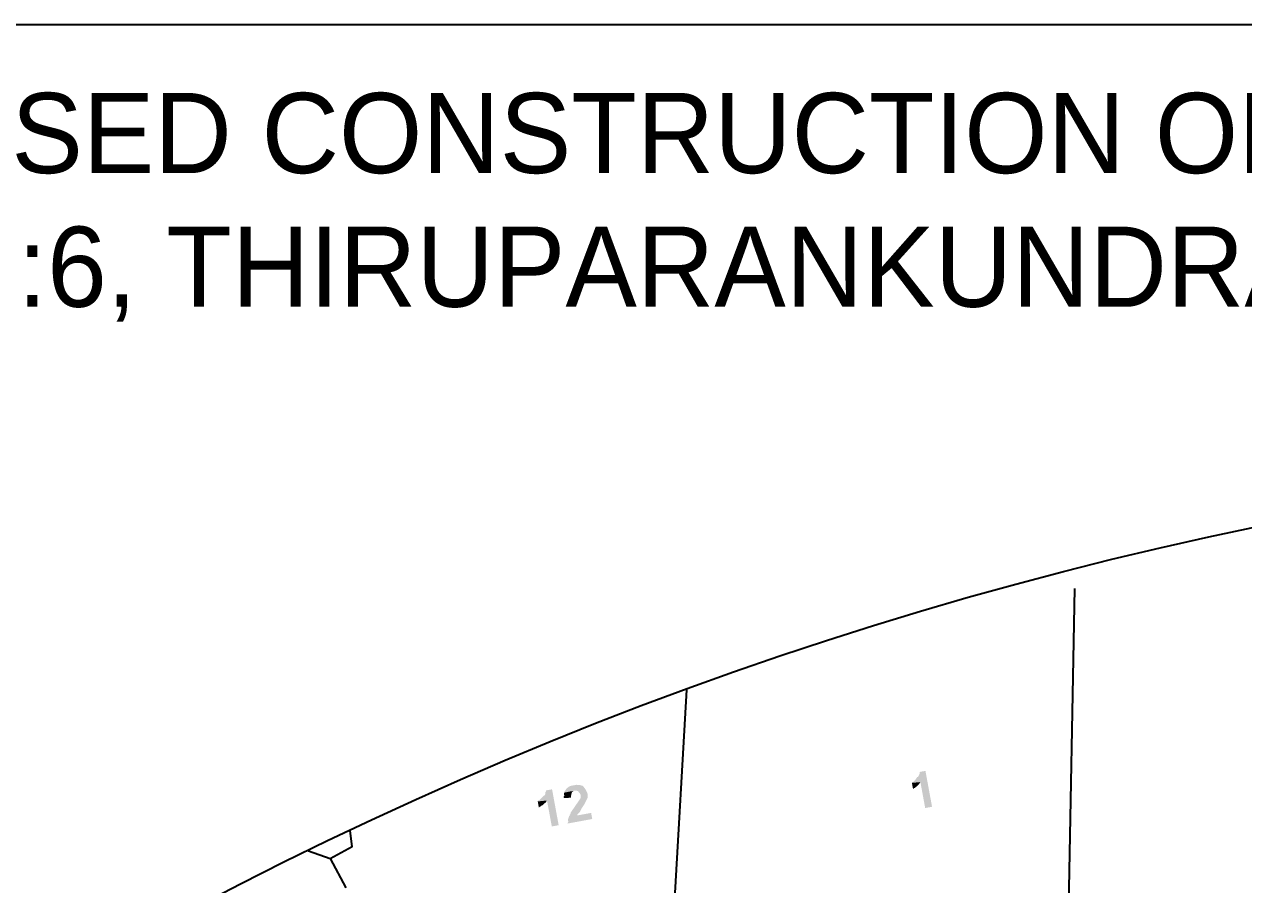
# Model space of a CAD drawing. Header units: metres. Extents: x 297 to 3998, y 336 to 1712.
# Drawn here: x 3058.2 to 3210.3, y 1454.6 to 1561.8 of the extents above; entities that cross this region are included whole.
import ezdxf

# ---------------------------------------------------------------- set-up
doc = ezdxf.new("R2010")
doc.units = ezdxf.units.M
doc.header["$MEASUREMENT"] = 0
doc.styles.get("Standard").update_dxf_attribs({"font": 'CENSCBK.TTF'})

msp = doc.modelspace()

# ---------------------------------------------------------------- hatches: boundary and pattern name
at = {"linetype": 'Continuous'}
for points in [[(3170.585, 1468.74), (3169.918, 1468.618), (3169.84, 1468.505), (3169.858, 1468.41), (3169.72, 1468.089), (3169.643, 1467.976), (3169.547, 1467.959), (3169.47, 1467.846), (3169.314, 1467.62), (3169.064, 1467.377), (3168.969, 1467.36), (3168.891, 1467.247), (3169.956, 1467.345), (3170.552, 1464.108), (3171.409, 1464.266)], [(3124.006, 1466.444), (3123.245, 1466.304), (3123.262, 1466.209), (3123.184, 1466.096), (3123.142, 1465.793), (3123.064, 1465.68), (3122.969, 1465.662), (3122.891, 1465.55), (3122.641, 1465.307), (3122.39, 1465.064), (3122.295, 1465.046), (3122.217, 1464.933), (3123.377, 1465.049), (3123.974, 1461.812), (3124.831, 1461.969)], [(3125.557, 1466.041), (3125.479, 1465.928), (3125.514, 1465.738), (3125.532, 1465.642), (3125.454, 1465.53), (3125.489, 1465.339), (3126.364, 1465.402), (3126.346, 1465.497), (3126.449, 1466.008), (3126.527, 1466.121), (3126.7, 1466.251), (3126.89, 1466.286)], [(3126.767, 1466.953), (3126.672, 1466.935), (3126.291, 1466.865), (3126.023, 1466.717), (3125.773, 1466.474), (3125.54, 1466.136), (3125.557, 1466.041), (3126.89, 1466.286), (3127.193, 1466.244), (3127.436, 1465.993), (3127.584, 1465.725), (3127.559, 1465.327), (3127.481, 1465.214), (3127.404, 1465.101), (3127.171, 1464.763), (3126.938, 1464.425), (3126.705, 1464.087), (3126.472, 1463.748), (3126.394, 1463.636), (3126.316, 1463.523), (3126.334, 1463.428), (3126.179, 1463.202), (3126.196, 1463.107), (3126.101, 1463.089), (3126.118, 1462.994), (3126.041, 1462.881), (3126.058, 1462.786), (3125.981, 1462.674), (3125.998, 1462.578), (3126.033, 1462.388), (3125.956, 1462.275), (3125.973, 1462.18), (3129.02, 1462.741), (3128.879, 1463.503), (3127.166, 1463.187), (3127.148, 1463.282), (3127.476, 1463.638), (3127.692, 1464.072), (3128.002, 1464.523), (3128.218, 1464.956), (3128.433, 1465.39), (3128.441, 1465.883), (3128.275, 1466.246), (3128.128, 1466.515), (3127.997, 1466.687), (3127.867, 1466.86), (3127.451, 1466.98), (3127.053, 1467.006), (3126.862, 1466.97)], [(3168.891, 1467.247), (3169.031, 1466.485), (3169.204, 1466.616), (3169.299, 1466.633), (3169.377, 1466.746), (3169.472, 1466.763), (3169.8, 1467.119), (3169.878, 1467.232), (3169.956, 1467.345)], [(3122.217, 1464.933), (3122.358, 1464.172), (3122.531, 1464.302), (3122.626, 1464.319), (3122.703, 1464.432), (3122.799, 1464.45), (3123.222, 1464.823), (3123.3, 1464.936), (3123.377, 1465.049)]]:
    msp.add_hatch(color=0, dxfattribs=at).paths.add_polyline_path(points)

# ---------------------------------------------------------------- linework, layer by layer
at = {"color": 7}
msp.add_lwpolyline([(3998.036, 499.936), (2798.366, 499.936), (2798.366, 1561.819), (3998.036, 1561.819)], close=True, dxfattribs=at)
at = {"color": 0, "linetype": 'Continuous'}
for points in [[(3189.165, 1491.498), (3188.381, 1449.678)], [(3096.317, 1457.816), (3099.076, 1459.295), (3099.076, 1459.295)]]:
    msp.add_lwpolyline(points, dxfattribs=at)
at = {"color": 7, "linetype": 'ByBlock'}
for points in [[(3139.259, 1452.08), (3140.832, 1478.861)], [(3099.076, 1459.295), (3098.827, 1461.268)], [(3093.625, 1458.769), (3096.317, 1457.816), (3098.274, 1454.141)]]:
    msp.add_lwpolyline(points, dxfattribs=at)
at = {"color": 1, "linetype": 'ByBlock'}
msp.add_circle((3312.782, 1009.358), 500, dxfattribs=at)

# ---------------------------------------------------------------- texts
at = {"color": 0, "lineweight": -2, "ltscale": 200, "insert": (2828.456, 1553.274), "char_height": 10, "width": 1068.55351, "attachment_point": 1}
msp.add_mtext('\\A1;{\\C256;TOPO PLAN SHOWING THE PROPOSED CONSTRUCTION OF RESIDENTIAL APARTMENT BUILDING IN  T.S.NO: 11/21, R.S.NO : 316/2, AT MADAKULAM VILLAGE, TOWN SURVEY WARD NO:XXII, BLOCK NO:6, THIRUPARANKUNDRAM TALUK, MADURAI  DISTRICT. (MADURAI CORPORATION) }', dxfattribs=at)

doc.saveas('drawing.dxf')
